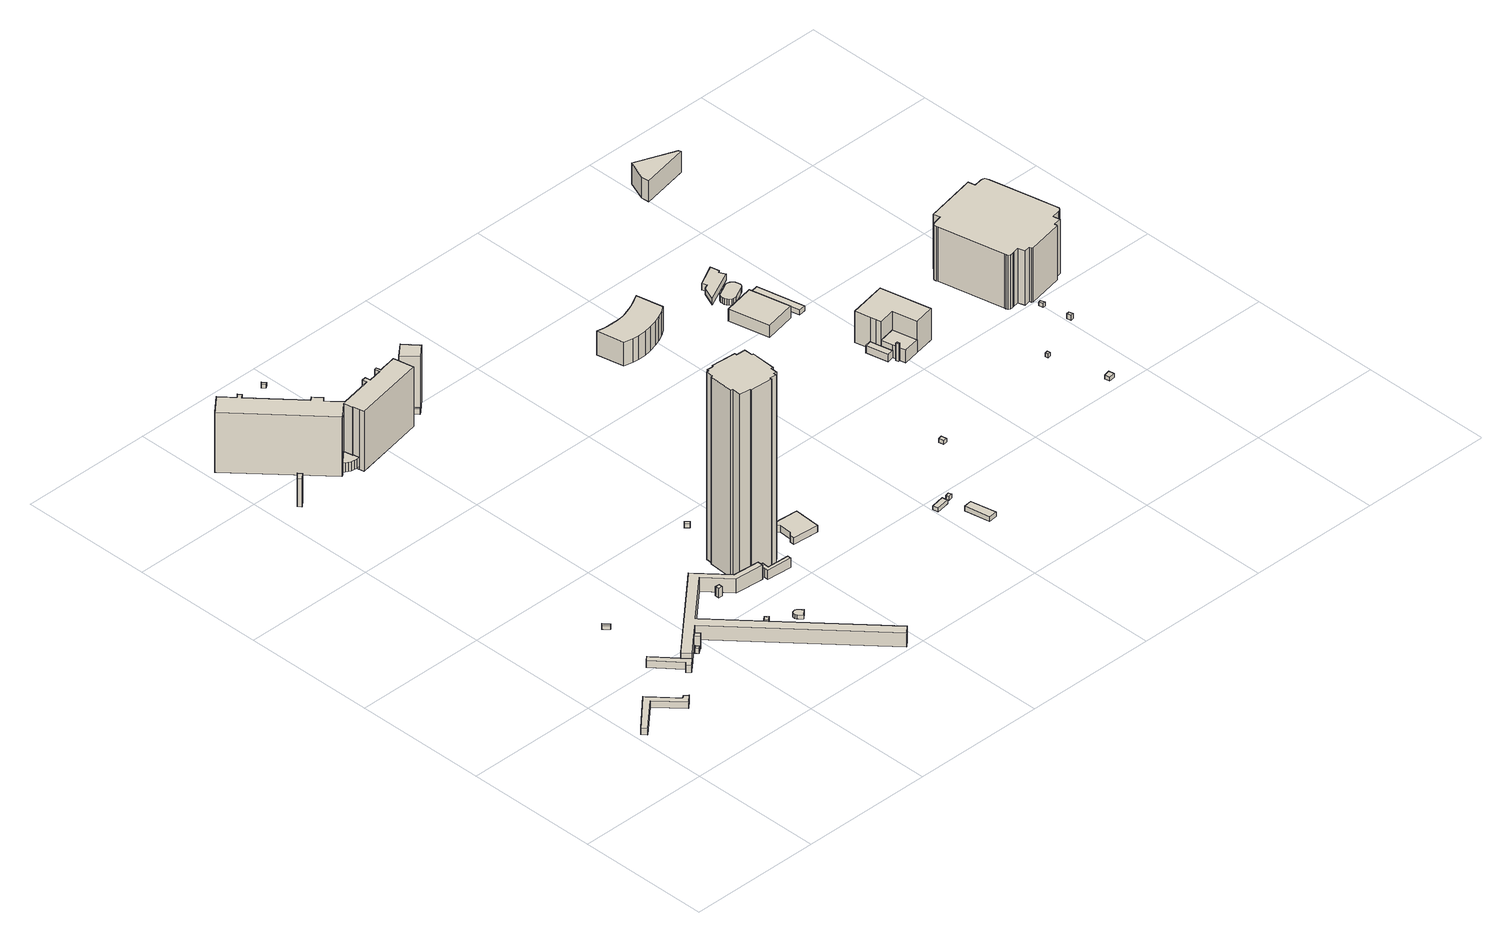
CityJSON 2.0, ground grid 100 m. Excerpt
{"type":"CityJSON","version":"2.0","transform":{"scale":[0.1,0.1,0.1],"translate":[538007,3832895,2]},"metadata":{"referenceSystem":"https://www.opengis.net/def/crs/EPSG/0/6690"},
"CityObjects":{
"building1":{"type":"Building","attributes":{"class":"3003","measuredHeight":5.1,"BuildingDetailAttribute.specifiedBuildingCoverageRate":0.6,"BuildingDetailAttribute.surveyYear":2017,"BuildingHighTideRiskAttribute.description":"1","BuildingHighTideRiskAttribute.rank":"1","BuildingHighTideRiskAttribute.depth":0.05,"BuildingIDAttribute.prefecture":"27","BuildingIDAttribute.city":"27125"},"geometry":[{"type":"Solid","lod":"1","boundaries":[[[[0,1,2,3,4,5,6,7]],[[6,8,9,7]],[[5,10,8,6]],[[4,11,10,5]],[[3,12,11,4]],[[2,13,12,3]],[[1,14,13,2]],[[0,15,14,1]],[[7,9,15,0]],[[8,10,11,12,13,14,15,9]]]]}]},
"building2":{"type":"Building","attributes":{"class":"3003","measuredHeight":5.6,"BuildingDetailAttribute.specifiedBuildingCoverageRate":0.6,"BuildingDetailAttribute.surveyYear":2017,"BuildingHighTideRiskAttribute.description":"1","BuildingHighTideRiskAttribute.rank":"1","BuildingHighTideRiskAttribute.depth":0.363,"BuildingIDAttribute.prefecture":"27","BuildingIDAttribute.city":"27125"},"geometry":[{"type":"Solid","lod":"1","boundaries":[[[[16,17,18,19,20,21,22]],[[21,23,24,22]],[[20,25,23,21]],[[19,26,25,20]],[[18,27,26,19]],[[17,28,27,18]],[[16,29,28,17]],[[22,24,29,16]],[[23,25,26,27,28,29,24]]]]}]},
"building3":{"type":"Building","attributes":{"class":"3003","BuildingDetailAttribute.specifiedBuildingCoverageRate":0.6,"BuildingDetailAttribute.surveyYear":2017,"BuildingHighTideRiskAttribute.description":"1","BuildingHighTideRiskAttribute.rank":"2","BuildingHighTideRiskAttribute.depth":0.834,"BuildingIDAttribute.prefecture":"27","BuildingIDAttribute.city":"27125"},"geometry":[{"type":"Solid","lod":"1","boundaries":[[[[30,31,32,33]],[[32,34,35,33]],[[31,36,34,32]],[[30,37,36,31]],[[33,35,37,30]],[[34,36,37,35]]]]}]},
"building4":{"type":"Building","attributes":{"class":"3001","measuredHeight":3.8,"BuildingDetailAttribute.specifiedBuildingCoverageRate":0.6,"BuildingDetailAttribute.surveyYear":2017,"BuildingHighTideRiskAttribute.description":"1","BuildingHighTideRiskAttribute.rank":"1","BuildingHighTideRiskAttribute.depth":0.468,"BuildingIDAttribute.prefecture":"27","BuildingIDAttribute.city":"27125"},"geometry":[{"type":"Solid","lod":"1","boundaries":[[[[38,39,40,41]],[[40,42,43,41]],[[39,44,42,40]],[[38,45,44,39]],[[41,43,45,38]],[[42,44,45,43]]]]}]},
"building5":{"type":"Building","attributes":{"class":"3001","measuredHeight":10,"BuildingDetailAttribute.specifiedBuildingCoverageRate":0.6,"BuildingDetailAttribute.surveyYear":2017,"BuildingHighTideRiskAttribute.description":"1","BuildingHighTideRiskAttribute.rank":"2","BuildingHighTideRiskAttribute.depth":0.961,"BuildingIDAttribute.prefecture":"27","BuildingIDAttribute.city":"27125"},"geometry":[{"type":"Solid","lod":"1","boundaries":[[[[46,47,48,49]],[[48,50,51,49]],[[47,52,50,48]],[[46,53,52,47]],[[49,51,53,46]],[[50,52,53,51]]]]}]},
"building6":{"type":"Building","attributes":{"class":"3001","measuredHeight":22.1,"BuildingDetailAttribute.specifiedBuildingCoverageRate":0.6,"BuildingDetailAttribute.surveyYear":2017,"BuildingHighTideRiskAttribute.description":"1","BuildingHighTideRiskAttribute.rank":"2","BuildingHighTideRiskAttribute.depth":1.19,"BuildingIDAttribute.prefecture":"27","BuildingIDAttribute.city":"27125"},"geometry":[{"type":"Solid","lod":"1","boundaries":[[[[54,55,56,57]],[[56,58,59,57]],[[55,60,58,56]],[[54,61,60,55]],[[57,59,61,54]],[[58,60,61,59]]]]}]},
"building7":{"type":"Building","attributes":{"class":"3003","measuredHeight":11.3,"BuildingDetailAttribute.specifiedBuildingCoverageRate":0.6,"BuildingDetailAttribute.surveyYear":2017,"BuildingHighTideRiskAttribute.description":"1","BuildingHighTideRiskAttribute.rank":"2","BuildingHighTideRiskAttribute.depth":0.994,"BuildingIDAttribute.prefecture":"27","BuildingIDAttribute.city":"27125"},"geometry":[{"type":"Solid","lod":"1","boundaries":[[[[62,63,64,65,66,67,68,69,70,71,72,73,74,75,76,77]],[[76,78,79,77]],[[75,80,78,76]],[[74,81,80,75]],[[73,82,81,74]],[[72,83,82,73]],[[71,84,83,72]],[[70,85,84,71]],[[69,86,85,70]],[[68,87,86,69]],[[67,88,87,68]],[[66,89,88,67]],[[65,90,89,66]],[[64,91,90,65]],[[63,92,91,64]],[[62,93,92,63]],[[77,79,93,62]],[[78,80,81,82,83,84,85,86,87,88,89,90,91,92,93,79]]]]}]},
"building8":{"type":"Building","attributes":{"class":"3001","measuredHeight":11.6,"BuildingDetailAttribute.specifiedBuildingCoverageRate":0.6,"BuildingDetailAttribute.surveyYear":2017,"BuildingHighTideRiskAttribute.description":"1","BuildingHighTideRiskAttribute.rank":"2","BuildingHighTideRiskAttribute.depth":1.23,"BuildingIDAttribute.prefecture":"27","BuildingIDAttribute.city":"27125"},"geometry":[{"type":"Solid","lod":"1","boundaries":[[[[94,95,96,97]],[[96,98,99,97]],[[95,100,98,96]],[[94,101,100,95]],[[97,99,101,94]],[[98,100,101,99]]]]}]},
"building9":{"type":"Building","attributes":{"class":"3003","measuredHeight":7.3,"BuildingDetailAttribute.specifiedBuildingCoverageRate":0.6,"BuildingDetailAttribute.surveyYear":2017,"BuildingHighTideRiskAttribute.description":"1","BuildingHighTideRiskAttribute.rank":"2","BuildingHighTideRiskAttribute.depth":0.686,"BuildingIDAttribute.prefecture":"27","BuildingIDAttribute.city":"27125"},"geometry":[{"type":"Solid","lod":"1","boundaries":[[[[102,103,104,105]],[[104,106,107,105]],[[103,108,106,104]],[[102,109,108,103]],[[105,107,109,102]],[[106,108,109,107]]]]}]},
"building10":{"type":"Building","attributes":{"class":"3001","measuredHeight":3.9,"BuildingDetailAttribute.specifiedBuildingCoverageRate":0.6,"BuildingDetailAttribute.surveyYear":2017,"BuildingHighTideRiskAttribute.description":"1","BuildingHighTideRiskAttribute.rank":"2","BuildingHighTideRiskAttribute.depth":1.57,"BuildingIDAttribute.prefecture":"27","BuildingIDAttribute.city":"27125"},"geometry":[{"type":"Solid","lod":"1","boundaries":[[[[110,111,112,113]],[[112,114,115,113]],[[111,116,114,112]],[[110,117,116,111]],[[113,115,117,110]],[[114,116,117,115]]]]}]},
"building11":{"type":"Building","attributes":{"計測周辺長":23.54,"1/2500図郭":74,"区名":"住之江区","町丁目名称":"南港北１丁目","街区番号":13,"class":"3003","usage":"401","storeysAboveGround":1,"BuildingDetailAttribute.buildingRoofEdgeArea":38.16,"BuildingDetailAttribute.buildingStructureType":"610","BuildingDetailAttribute.buildingStructureOrgType":"2","BuildingDetailAttribute.detailedUsage":"1310","BuildingDetailAttribute.specifiedBuildingCoverageRate":0.6,"BuildingDetailAttribute.surveyYear":2017,"BuildingHighTideRiskAttribute.description":"1","BuildingHighTideRiskAttribute.rank":"2","BuildingHighTideRiskAttribute.depth":0.544,"BuildingIDAttribute.prefecture":"27","BuildingIDAttribute.city":"27125"},"geometry":[{"type":"Solid","lod":"1","boundaries":[[[[118,119,120,121,122,123,124,125,126]],[[125,127,128,126]],[[124,129,127,125]],[[123,130,129,124]],[[122,131,130,123]],[[121,132,131,122]],[[120,133,132,121]],[[119,134,133,120]],[[118,135,134,119]],[[126,128,135,118]],[[127,129,130,131,132,133,134,135,128]]]]}]},
"building12":{"type":"Building","attributes":{"class":"3001","measuredHeight":7.2,"BuildingDetailAttribute.specifiedBuildingCoverageRate":0.6,"BuildingDetailAttribute.surveyYear":2017,"BuildingHighTideRiskAttribute.description":"1","BuildingHighTideRiskAttribute.rank":"2","BuildingHighTideRiskAttribute.depth":1.25,"BuildingIDAttribute.prefecture":"27","BuildingIDAttribute.city":"27125"},"geometry":[{"type":"Solid","lod":"1","boundaries":[[[[136,137,138,139,140,141,142,143,144,145]],[[144,146,147,145]],[[143,148,146,144]],[[142,149,148,143]],[[141,150,149,142]],[[140,151,150,141]],[[139,152,151,140]],[[138,153,152,139]],[[137,154,153,138]],[[136,155,154,137]],[[145,147,155,136]],[[146,148,149,150,151,152,153,154,155,147]]]]}]},
"building13":{"type":"Building","attributes":{"計測周辺長":379.33,"1/2500図郭":74,"区名":"住之江区","町丁目名称":"南港北１丁目","街区番号":26,"class":"3002","usage":"412","measuredHeight":47.7,"storeysAboveGround":15,"BuildingDetailAttribute.buildingRoofEdgeArea":2322.63,"BuildingDetailAttribute.buildingStructureType":"603","BuildingDetailAttribute.buildingStructureOrgType":"3","BuildingDetailAttribute.detailedUsage":"1130","BuildingDetailAttribute.specifiedBuildingCoverageRate":0.6,"BuildingDetailAttribute.surveyYear":2017,"BuildingHighTideRiskAttribute.description":"1","BuildingHighTideRiskAttribute.rank":"2","BuildingHighTideRiskAttribute.depth":1.51,"BuildingIDAttribute.prefecture":"27","BuildingIDAttribute.city":"27125"},"geometry":[{"type":"Solid","lod":"1","boundaries":[[[[156,157,158,159,160,161,162,163,164,165,166,167,168,169,170,171,172,173,174,175,176,177,178,179,180,181,182,183,184,185,186,187,188]],[[187,189,190,188]],[[186,191,189,187]],[[185,192,191,186]],[[184,193,192,185]],[[183,194,193,184]],[[182,195,194,183]],[[181,196,195,182]],[[180,197,196,181]],[[179,198,197,180]],[[178,199,198,179]],[[177,200,199,178]],[[176,201,200,177]],[[175,202,201,176]],[[174,203,202,175]],[[173,204,203,174]],[[172,205,204,173]],[[171,206,205,172]],[[170,207,206,171]],[[169,208,207,170]],[[168,209,208,169]],[[167,210,209,168]],[[166,211,210,167]],[[165,212,211,166]],[[164,213,212,165]],[[163,214,213,164]],[[162,215,214,163]],[[161,216,215,162]],[[160,217,216,161]],[[159,218,217,160]],[[158,219,218,159]],[[157,220,219,158]],[[156,221,220,157]],[[188,190,221,156]],[[189,191,192,193,194,195,196,197,198,199,200,201,202,203,204,205,206,207,208,209,210,211,212,213,214,215,216,217,218,219,220,221,190]]]]}]},
"building14":{"type":"Building","attributes":{"class":"3003","measuredHeight":5.9,"BuildingDetailAttribute.specifiedBuildingCoverageRate":0.6,"BuildingDetailAttribute.surveyYear":2017,"BuildingHighTideRiskAttribute.description":"1","BuildingHighTideRiskAttribute.rank":"2","BuildingHighTideRiskAttribute.depth":2,"BuildingIDAttribute.prefecture":"27","BuildingIDAttribute.city":"27125"},"geometry":[{"type":"Solid","lod":"1","boundaries":[[[[222,223,224,225,226,227]],[[226,228,229,227]],[[225,230,228,226]],[[224,231,230,225]],[[223,232,231,224]],[[222,233,232,223]],[[227,229,233,222]],[[228,230,231,232,233,229]]]]}]},
"building15":{"type":"Building","attributes":{"class":"3003","measuredHeight":7.4,"BuildingDetailAttribute.specifiedBuildingCoverageRate":0.6,"BuildingDetailAttribute.surveyYear":2017,"BuildingHighTideRiskAttribute.description":"1","BuildingHighTideRiskAttribute.rank":"1","BuildingHighTideRiskAttribute.depth":0.369,"BuildingIDAttribute.prefecture":"27","BuildingIDAttribute.city":"27125"},"geometry":[{"type":"Solid","lod":"1","boundaries":[[[[234,235,236,237,238,239,240,241]],[[240,242,243,241]],[[239,244,242,240]],[[238,245,244,239]],[[237,246,245,238]],[[236,247,246,237]],[[235,248,247,236]],[[234,249,248,235]],[[241,243,249,234]],[[242,244,245,246,247,248,249,243]]]]}]},
"building16":{"type":"Building","attributes":{"計測周辺長":141.86,"1/2500図郭":74,"区名":"住之江区","町丁目名称":"南港北１丁目","街区番号":12,"class":"3002","usage":"401","measuredHeight":149.4,"storeysAboveGround":31,"BuildingDetailAttribute.buildingRoofEdgeArea":1177.41,"BuildingDetailAttribute.buildingStructureType":"603","BuildingDetailAttribute.buildingStructureOrgType":"3","BuildingDetailAttribute.detailedUsage":"1310","BuildingDetailAttribute.specifiedBuildingCoverageRate":0.6,"BuildingDetailAttribute.surveyYear":2017,"BuildingHighTideRiskAttribute.description":"1","BuildingHighTideRiskAttribute.rank":"1","BuildingHighTideRiskAttribute.depth":0.293,"BuildingIDAttribute.prefecture":"27","BuildingIDAttribute.city":"27125"},"geometry":[{"type":"Solid","lod":"1","boundaries":[[[[250,251,252,253,254,255,256,257,258,259,260,261,262,263,264,265,266,267,268,269,270,271,272,273]],[[272,274,275,273]],[[271,276,274,272]],[[270,277,276,271]],[[269,278,277,270]],[[268,279,278,269]],[[267,280,279,268]],[[266,281,280,267]],[[265,282,281,266]],[[264,283,282,265]],[[263,284,283,264]],[[262,285,284,263]],[[261,286,285,262]],[[260,287,286,261]],[[259,288,287,260]],[[258,289,288,259]],[[257,290,289,258]],[[256,291,290,257]],[[255,292,291,256]],[[254,293,292,255]],[[253,294,293,254]],[[252,295,294,253]],[[251,296,295,252]],[[250,297,296,251]],[[273,275,297,250]],[[274,276,277,278,279,280,281,282,283,284,285,286,287,288,289,290,291,292,293,294,295,296,297,275]]]]}]},
"building17":{"type":"Building","attributes":{"class":"3001","BuildingDetailAttribute.specifiedBuildingCoverageRate":0.6,"BuildingDetailAttribute.surveyYear":2017,"BuildingIDAttribute.prefecture":"27","BuildingIDAttribute.city":"27125"},"geometry":[{"type":"Solid","lod":"1","boundaries":[[[[298,299,300,301]],[[300,302,303,301]],[[299,304,302,300]],[[298,305,304,299]],[[301,303,305,298]],[[302,304,305,303]]]]}]},
"building18":{"type":"Building","attributes":{"計測周辺長":12.56,"1/2500図郭":74,"区名":"住之江区","町丁目名称":"南港北１丁目","街区番号":12,"class":"3001","usage":"452","storeysAboveGround":1,"BuildingDetailAttribute.buildingRoofEdgeArea":9.61,"BuildingDetailAttribute.buildingStructureType":"610","BuildingDetailAttribute.buildingStructureOrgType":"2","BuildingDetailAttribute.detailedUsage":"1610","BuildingDetailAttribute.specifiedBuildingCoverageRate":0.6,"BuildingDetailAttribute.surveyYear":2017,"BuildingHighTideRiskAttribute.description":"1","BuildingHighTideRiskAttribute.rank":"1","BuildingHighTideRiskAttribute.depth":0.187,"BuildingIDAttribute.prefecture":"27","BuildingIDAttribute.city":"27125"},"geometry":[{"type":"Solid","lod":"1","boundaries":[[[[306,307,308,309]],[[308,310,311,309]],[[307,312,310,308]],[[306,313,312,307]],[[309,311,313,306]],[[310,312,313,311]]]]}]},
"building19":{"type":"Building","attributes":{"class":"3001","measuredHeight":4,"BuildingDetailAttribute.specifiedBuildingCoverageRate":0.6,"BuildingDetailAttribute.surveyYear":2017,"BuildingHighTideRiskAttribute.description":"1","BuildingHighTideRiskAttribute.rank":"2","BuildingHighTideRiskAttribute.depth":1.76,"BuildingIDAttribute.prefecture":"27","BuildingIDAttribute.city":"27125"},"geometry":[{"type":"Solid","lod":"1","boundaries":[[[[314,315,316,317,318,319]],[[318,320,321,319]],[[317,322,320,318]],[[316,323,322,317]],[[315,324,323,316]],[[314,325,324,315]],[[319,321,325,314]],[[320,322,323,324,325,321]]]]}]},
"building20":{"type":"Building","attributes":{"class":"3003","measuredHeight":4.3,"BuildingDetailAttribute.specifiedBuildingCoverageRate":0.6,"BuildingDetailAttribute.surveyYear":2017,"BuildingIDAttribute.prefecture":"27","BuildingIDAttribute.city":"27125"},"geometry":[{"type":"Solid","lod":"1","boundaries":[[[[326,327,328,329,330,331,332,333,334,335]],[[334,336,337,335]],[[333,338,336,334]],[[332,339,338,333]],[[331,340,339,332]],[[330,341,340,331]],[[329,342,341,330]],[[328,343,342,329]],[[327,344,343,328]],[[326,345,344,327]],[[335,337,345,326]],[[336,338,339,340,341,342,343,344,345,337]]]]}]},
"building21":{"type":"Building","attributes":{"class":"3002","measuredHeight":43.6,"BuildingDetailAttribute.specifiedBuildingCoverageRate":0.6,"BuildingDetailAttribute.surveyYear":2017,"BuildingIDAttribute.prefecture":"27","BuildingIDAttribute.city":"27125"},"geometry":[{"type":"Solid","lod":"1","boundaries":[[[[346,347,348,349]],[[348,350,351,349]],[[347,352,350,348]],[[346,353,352,347]],[[349,351,353,346]],[[350,352,353,351]]]]}]},
"building22":{"type":"Building","attributes":{"計測周辺長":91.74,"1/2500図郭":74,"区名":"住之江区","町丁目名称":"南港北１丁目","街区番号":12,"class":"3001","usage":"401","measuredHeight":5.2,"storeysAboveGround":1,"BuildingDetailAttribute.buildingRoofEdgeArea":525.91,"BuildingDetailAttribute.buildingStructureType":"603","BuildingDetailAttribute.buildingStructureOrgType":"3","BuildingDetailAttribute.detailedUsage":"1310","BuildingDetailAttribute.specifiedBuildingCoverageRate":0.6,"BuildingDetailAttribute.surveyYear":2017,"BuildingIDAttribute.prefecture":"27","BuildingIDAttribute.city":"27125"},"geometry":[{"type":"Solid","lod":"1","boundaries":[[[[354,355,356,357,358,359,360,361]],[[360,362,363,361]],[[359,364,362,360]],[[358,365,364,359]],[[357,366,365,358]],[[356,367,366,357]],[[355,368,367,356]],[[354,369,368,355]],[[361,363,369,354]],[[362,364,365,366,367,368,369,363]]]]}]},
"building23":{"type":"Building","attributes":{"class":"3001","BuildingDetailAttribute.specifiedBuildingCoverageRate":0.6,"BuildingDetailAttribute.surveyYear":2017,"BuildingHighTideRiskAttribute.description":"1","BuildingHighTideRiskAttribute.rank":"1","BuildingHighTideRiskAttribute.depth":0.13,"BuildingIDAttribute.prefecture":"27","BuildingIDAttribute.city":"27125"},"geometry":[{"type":"Solid","lod":"1","boundaries":[[[[370,371,372,373]],[[372,374,375,373]],[[371,376,374,372]],[[370,377,376,371]],[[373,375,377,370]],[[374,376,377,375]]]]}]},
"building24":{"type":"Building","attributes":{"class":"3001","BuildingDetailAttribute.specifiedBuildingCoverageRate":0.6,"BuildingDetailAttribute.surveyYear":2017,"BuildingHighTideRiskAttribute.description":"1","BuildingHighTideRiskAttribute.rank":"1","BuildingHighTideRiskAttribute.depth":0.397,"BuildingIDAttribute.prefecture":"27","BuildingIDAttribute.city":"27125"},"geometry":[{"type":"Solid","lod":"1","boundaries":[[[[378,379,380,381]],[[380,382,383,381]],[[379,384,382,380]],[[378,385,384,379]],[[381,383,385,378]],[[382,384,385,383]]]]}]},
"building25":{"type":"Building","attributes":{"計測周辺長":51.99,"1/2500図郭":74,"区名":"住之江区","町丁目名称":"南港北１丁目","街区番号":5,"class":"3001","usage":"422","measuredHeight":3.8,"storeysAboveGround":1,"BuildingDetailAttribute.buildingRoofEdgeArea":126.09,"BuildingDetailAttribute.buildingStructureType":"610","BuildingDetailAttribute.buildingStructureOrgType":"2","BuildingDetailAttribute.detailedUsage":"1406","BuildingDetailAttribute.specifiedBuildingCoverageRate":0.6,"BuildingDetailAttribute.surveyYear":2017,"BuildingHighTideRiskAttribute.description":"1","BuildingHighTideRiskAttribute.rank":"1","BuildingHighTideRiskAttribute.depth":0.038,"BuildingIDAttribute.prefecture":"27","BuildingIDAttribute.city":"27125"},"geometry":[{"type":"Solid","lod":"1","boundaries":[[[[386,387,388,389]],[[388,390,391,389]],[[387,392,390,388]],[[386,393,392,387]],[[389,391,393,386]],[[390,392,393,391]]]]}]},
"building26":{"type":"Building","attributes":{"class":"3001","BuildingDetailAttribute.specifiedBuildingCoverageRate":0.6,"BuildingDetailAttribute.surveyYear":2017,"BuildingHighTideRiskAttribute.description":"1","BuildingHighTideRiskAttribute.rank":"1","BuildingHighTideRiskAttribute.depth":0.34,"BuildingIDAttribute.prefecture":"27","BuildingIDAttribute.city":"27125"},"geometry":[{"type":"Solid","lod":"1","boundaries":[[[[394,395,396,397]],[[396,398,399,397]],[[395,400,398,396]],[[394,401,400,395]],[[397,399,401,394]],[[398,400,401,399]]]]}]},
"building27":{"type":"Building","attributes":{"class":"3003","measuredHeight":18.9,"BuildingDetailAttribute.specifiedBuildingCoverageRate":0.6,"BuildingDetailAttribute.surveyYear":2017,"BuildingHighTideRiskAttribute.description":"1","BuildingHighTideRiskAttribute.rank":"1","BuildingHighTideRiskAttribute.depth":0.09,"BuildingIDAttribute.prefecture":"27","BuildingIDAttribute.city":"27125"},"geometry":[{"type":"Solid","lod":"1","boundaries":[[[[402,403,404,405,406,407,408,409,410,411,412,413,414,415,416,417,418,419]],[[418,420,421,419]],[[417,422,420,418]],[[416,423,422,417]],[[415,424,423,416]],[[414,425,424,415]],[[413,426,425,414]],[[412,427,426,413]],[[411,428,427,412]],[[410,429,428,411]],[[409,430,429,410]],[[408,431,430,409]],[[407,432,431,408]],[[406,433,432,407]],[[405,434,433,406]],[[404,435,434,405]],[[403,436,435,404]],[[402,437,436,403]],[[419,421,437,402]],[[420,422,423,424,425,426,427,428,429,430,431,432,433,434,435,436,437,421]]]]}]},
"building28":{"type":"Building","attributes":{"class":"3003","measuredHeight":3.1,"BuildingDetailAttribute.specifiedBuildingCoverageRate":0.6,"BuildingDetailAttribute.surveyYear":2017,"BuildingHighTideRiskAttribute.description":"1","BuildingHighTideRiskAttribute.rank":"1","BuildingHighTideRiskAttribute.depth":0.22,"BuildingIDAttribute.prefecture":"27","BuildingIDAttribute.city":"27125"},"geometry":[{"type":"Solid","lod":"1","boundaries":[[[[438,439,440,441]],[[440,442,443,441]],[[439,444,442,440]],[[438,445,444,439]],[[441,443,445,438]],[[442,444,445,443]]]]}]},
"building29":{"type":"Building","attributes":{"class":"3002","measuredHeight":9.7,"BuildingDetailAttribute.specifiedBuildingCoverageRate":0.6,"BuildingDetailAttribute.surveyYear":2017,"BuildingIDAttribute.prefecture":"27","BuildingIDAttribute.city":"27125"},"geometry":[{"type":"Solid","lod":"1","boundaries":[[[[446,447,448,449]],[[448,450,451,449]],[[447,452,450,448]],[[446,453,452,447]],[[449,451,453,446]],[[450,452,453,451]]]]}]},
"building30":{"type":"Building","attributes":{"class":"3003","measuredHeight":5.7,"BuildingDetailAttribute.specifiedBuildingCoverageRate":0.6,"BuildingDetailAttribute.surveyYear":2017,"BuildingHighTideRiskAttribute.description":"1","BuildingHighTideRiskAttribute.rank":"1","BuildingHighTideRiskAttribute.depth":0.039,"BuildingIDAttribute.prefecture":"27","BuildingIDAttribute.city":"27125"},"geometry":[{"type":"Solid","lod":"1","boundaries":[[[[454,455,456,457,458,459]],[[458,460,461,459]],[[457,462,460,458]],[[456,463,462,457]],[[455,464,463,456]],[[454,465,464,455]],[[459,461,465,454]],[[460,462,463,464,465,461]]]]}]},
"building31":{"type":"Building","attributes":{"class":"3003","measuredHeight":14.1,"BuildingDetailAttribute.specifiedBuildingCoverageRate":0.6,"BuildingDetailAttribute.surveyYear":2017,"BuildingHighTideRiskAttribute.description":"1","BuildingHighTideRiskAttribute.rank":"1","BuildingHighTideRiskAttribute.depth":0.003,"BuildingIDAttribute.prefecture":"27","BuildingIDAttribute.city":"27125"},"geometry":[{"type":"Solid","lod":"1","boundaries":[[[[466,467,468,469]],[[468,470,471,469]],[[467,472,470,468]],[[466,473,472,467]],[[469,471,473,466]],[[470,472,473,471]]]]}]},
"building32":{"type":"Building","attributes":{"class":"3001","measuredHeight":10.2,"BuildingDetailAttribute.specifiedBuildingCoverageRate":0.6,"BuildingDetailAttribute.surveyYear":2017,"BuildingHighTideRiskAttribute.description":"1","BuildingHighTideRiskAttribute.rank":"1","BuildingHighTideRiskAttribute.depth":0.003,"BuildingIDAttribute.prefecture":"27","BuildingIDAttribute.city":"27125"},"geometry":[{"type":"Solid","lod":"1","boundaries":[[[[459,474,475,476,477,478,454]],[[478,479,480,454]],[[477,481,479,478]],[[476,482,481,477]],[[475,483,482,476]],[[474,484,483,475]],[[459,485,484,474]],[[454,480,485,459]],[[479,481,482,483,484,485,480]]]]}]},
"building33":{"type":"Building","attributes":{"計測周辺長":49.78,"1/2500図郭":74,"区名":"住之江区","町丁目名称":"南港北１丁目","街区番号":9,"class":"3001","usage":"454","measuredHeight":4.6,"storeysAboveGround":1,"BuildingDetailAttribute.buildingRoofEdgeArea":172.97,"BuildingDetailAttribute.buildingStructureType":"603","BuildingDetailAttribute.buildingStructureOrgType":"3","BuildingDetailAttribute.detailedUsage":"1930","BuildingDetailAttribute.specifiedBuildingCoverageRate":0.6,"BuildingDetailAttribute.surveyYear":2017,"BuildingIDAttribute.prefecture":"27","BuildingIDAttribute.city":"27125"},"geometry":[{"type":"Solid","lod":"1","boundaries":[[[[486,487,488,489,490,491,492,493,494,495,496,497,498,499,500,501,502,503,504,505,506]],[[505,507,508,506]],[[504,509,507,505]],[[503,510,509,504]],[[502,511,510,503]],[[501,512,511,502]],[[500,513,512,501]],[[499,514,513,500]],[[498,515,514,499]],[[497,516,515,498]],[[496,517,516,497]],[[495,518,517,496]],[[494,519,518,495]],[[493,520,519,494]],[[492,521,520,493]],[[491,522,521,492]],[[490,523,522,491]],[[489,524,523,490]],[[488,525,524,489]],[[487,526,525,488]],[[486,527,526,487]],[[506,508,527,486]],[[507,509,510,511,512,513,514,515,516,517,518,519,520,521,522,523,524,525,526,527,508]]]]}]},
"building34":{"type":"Building","attributes":{"class":"3001","measuredHeight":5.1,"BuildingDetailAttribute.specifiedBuildingCoverageRate":0.6,"BuildingDetailAttribute.surveyYear":2017,"BuildingIDAttribute.prefecture":"27","BuildingIDAttribute.city":"27125"},"geometry":[{"type":"Solid","lod":"1","boundaries":[[[[528,529,530,531,532,533,534,535]],[[534,536,537,535]],[[533,538,536,534]],[[532,539,538,533]],[[531,540,539,532]],[[530,541,540,531]],[[529,542,541,530]],[[528,543,542,529]],[[535,537,543,528]],[[536,538,539,540,541,542,543,537]]]]}]},
"building35":{"type":"Building","attributes":{"計測周辺長":83.61,"1/2500図郭":74,"区名":"住之江区","町丁目名称":"南港北１丁目","街区番号":9,"class":"3001","usage":"454","measuredHeight":4,"storeysAboveGround":1,"BuildingDetailAttribute.buildingRoofEdgeArea":197.64,"BuildingDetailAttribute.buildingStructureType":"603","BuildingDetailAttribute.buildingStructureOrgType":"3","BuildingDetailAttribute.detailedUsage":"1930","BuildingDetailAttribute.specifiedBuildingCoverageRate":0.6,"BuildingDetailAttribute.surveyYear":2017,"BuildingIDAttribute.prefecture":"27","BuildingIDAttribute.city":"27125"},"geometry":[{"type":"Solid","lod":"1","boundaries":[[[[544,545,546,547]],[[546,548,549,547]],[[545,550,548,546]],[[544,551,550,545]],[[547,549,551,544]],[[548,550,551,549]]]]}]},
"building36":{"type":"Building","attributes":{"class":"3002","measuredHeight":25.1,"BuildingDetailAttribute.specifiedBuildingCoverageRate":0.6,"BuildingDetailAttribute.surveyYear":2017,"BuildingHighTideRiskAttribute.description":"1","BuildingHighTideRiskAttribute.rank":"1","BuildingHighTideRiskAttribute.depth":0.108,"BuildingIDAttribute.prefecture":"27","BuildingIDAttribute.city":"27125"},"geometry":[{"type":"Solid","lod":"1","boundaries":[[[[458,457,552,553,554,475,474,459]],[[474,555,556,459]],[[475,557,555,474]],[[554,558,557,475]],[[553,559,558,554]],[[552,560,559,553]],[[457,561,560,552]],[[458,562,561,457]],[[459,556,562,458]],[[555,557,558,559,560,561,562,556]]]]}]},
"building37":{"type":"Building","attributes":{"class":"3003","BuildingDetailAttribute.specifiedBuildingCoverageRate":0.6,"BuildingDetailAttribute.surveyYear":2017,"BuildingHighTideRiskAttribute.description":"1","BuildingHighTideRiskAttribute.rank":"1","BuildingHighTideRiskAttribute.depth":0.005,"BuildingIDAttribute.prefecture":"27","BuildingIDAttribute.city":"27125"},"geometry":[{"type":"Solid","lod":"1","boundaries":[[[[563,564,565,566]],[[565,567,568,566]],[[564,569,567,565]],[[563,570,569,564]],[[566,568,570,563]],[[567,569,570,568]]]]}]},
"building38":{"type":"Building","attributes":{"計測周辺長":18.14,"1/2500図郭":74,"区名":"住之江区","町丁目名称":"南港北１丁目","街区番号":5,"class":"3003","usage":"422","storeysAboveGround":1,"BuildingDetailAttribute.buildingRoofEdgeArea":20.45,"BuildingDetailAttribute.buildingStructureType":"610","BuildingDetailAttribute.buildingStructureOrgType":"2","BuildingDetailAttribute.detailedUsage":"1406","BuildingDetailAttribute.specifiedBuildingCoverageRate":0.6,"BuildingDetailAttribute.surveyYear":2017,"BuildingHighTideRiskAttribute.description":"1","BuildingHighTideRiskAttribute.rank":"1","BuildingHighTideRiskAttribute.depth":0.16,"BuildingIDAttribute.prefecture":"27","BuildingIDAttribute.city":"27125"},"geometry":[{"type":"Solid","lod":"1","boundaries":[[[[571,572,573,574]],[[573,575,576,574]],[[572,577,575,573]],[[571,578,577,572]],[[574,576,578,571]],[[575,577,578,576]]]]}]},
"building39":{"type":"Building","attributes":{"class":"3001","BuildingDetailAttribute.specifiedBuildingCoverageRate":0.6,"BuildingDetailAttribute.surveyYear":2017,"BuildingHighTideRiskAttribute.description":"1","BuildingHighTideRiskAttribute.rank":"1","BuildingHighTideRiskAttribute.depth":0.39,"BuildingIDAttribute.prefecture":"27","BuildingIDAttribute.city":"27125"},"geometry":[{"type":"Solid","lod":"1","boundaries":[[[[579,580,581,582]],[[581,583,584,582]],[[580,585,583,581]],[[579,586,585,580]],[[582,584,586,579]],[[583,585,586,584]]]]}]},
"building40":{"type":"Building","attributes":{"class":"3002","measuredHeight":16.7,"BuildingDetailAttribute.specifiedBuildingCoverageRate":0.6,"BuildingDetailAttribute.surveyYear":2017,"BuildingIDAttribute.prefecture":"27","BuildingIDAttribute.city":"27125"},"geometry":[{"type":"Solid","lod":"1","boundaries":[[[[587,588,589,590,591]],[[590,592,593,591]],[[589,594,592,590]],[[588,595,594,589]],[[587,596,595,588]],[[591,593,596,587]],[[592,594,595,596,593]]]]}]},
"building41":{"type":"Building","attributes":{"class":"3001","measuredHeight":3.9,"BuildingDetailAttribute.specifiedBuildingCoverageRate":0.6,"BuildingDetailAttribute.surveyYear":2017,"BuildingHighTideRiskAttribute.description":"1","BuildingHighTideRiskAttribute.rank":"1","BuildingHighTideRiskAttribute.depth":0.168,"BuildingIDAttribute.prefecture":"27","BuildingIDAttribute.city":"27125"},"geometry":[{"type":"Solid","lod":"1","boundaries":[[[[597,598,599,600]],[[599,601,602,600]],[[598,603,601,599]],[[597,604,603,598]],[[600,602,604,597]],[[601,603,604,602]]]]}]},
"building42":{"type":"Building","attributes":{"class":"3001","BuildingDetailAttribute.specifiedBuildingCoverageRate":0.6,"BuildingDetailAttribute.surveyYear":2017,"BuildingHighTideRiskAttribute.description":"1","BuildingHighTideRiskAttribute.rank":"1","BuildingHighTideRiskAttribute.depth":0.007,"BuildingIDAttribute.prefecture":"27","BuildingIDAttribute.city":"27125"},"geometry":[{"type":"Solid","lod":"1","boundaries":[[[[605,606,607,608]],[[607,609,610,608]],[[606,611,609,607]],[[605,612,611,606]],[[608,610,612,605]],[[609,611,612,610]]]]}]},
"building43":{"type":"Building","attributes":{"計測周辺長":253.51,"1/2500図郭":74,"区名":"住之江区","町丁目名称":"南港北１丁目","街区番号":6,"class":"3002","usage":"401","measuredHeight":43.3,"storeysAboveGround":13,"BuildingDetailAttribute.buildingRoofEdgeArea":3928.63,"BuildingDetailAttribute.buildingStructureType":"603","BuildingDetailAttribute.buildingStructureOrgType":"3","BuildingDetailAttribute.detailedUsage":"1310","BuildingDetailAttribute.specifiedBuildingCoverageRate":0.6,"BuildingDetailAttribute.surveyYear":2017,"BuildingHighTideRiskAttribute.description":"1","BuildingHighTideRiskAttribute.rank":"1","BuildingHighTideRiskAttribute.depth":0.068,"BuildingIDAttribute.prefecture":"27","BuildingIDAttribute.city":"27125"},"geometry":[{"type":"Solid","lod":"1","boundaries":[[[[613,614,615,616,617,618,619,620,621,622,623,624,625,626,627,628,629,630,631,632,633,634,635,636,637,638,639,640,641,642,643,644,645,646,647,648,649,650]],[[649,651,652,650]],[[648,653,651,649]],[[647,654,653,648]],[[646,655,654,647]],[[645,656,655,646]],[[644,657,656,645]],[[643,658,657,644]],[[642,659,658,643]],[[641,660,659,642]],[[640,661,660,641]],[[639,662,661,640]],[[638,663,662,639]],[[637,664,663,638]],[[636,665,664,637]],[[635,666,665,636]],[[634,667,666,635]],[[633,668,667,634]],[[632,669,668,633]],[[631,670,669,632]],[[630,671,670,631]],[[629,672,671,630]],[[628,673,672,629]],[[627,674,673,628]],[[626,675,674,627]],[[625,676,675,626]],[[624,677,676,625]],[[623,678,677,624]],[[622,679,678,623]],[[621,680,679,622]],[[620,681,680,621]],[[619,682,681,620]],[[618,683,682,619]],[[617,684,683,618]],[[616,685,684,617]],[[615,686,685,616]],[[614,687,686,615]],[[613,688,687,614]],[[650,652,688,613]],[[651,653,654,655,656,657,658,659,660,661,662,663,664,665,666,667,668,669,670,671,672,673,674,675,676,677,678,679,680,681,682,683,684,685,686,687,688,652]]]]}]}
},
"vertices":[
[421,569,41],[442,586,41],[470,561,41],[415,512,41],[252,693,41],[38,499,41],[9,533,41],[251,758,41],[9,533,93],[251,758,93],[38,499,93],[252,693,93],[415,512,93],[470,561,93],[442,586,93],[421,569,93],
[560,1034,40],[700,870,40],[749,815,40],[695,764,40],[667,792,40],[689,814,40],[528,1006,40],[689,814,96],[528,1006,96],[667,792,96],[695,764,96],[749,815,96],[700,870,96],[560,1034,96],
[615,1492,34],[631,1506,34],[668,1464,34],[652,1450,34],[668,1464,64],[652,1450,64],[631,1506,64],[615,1492,64],
[856,898,35],[878,917,35],[897,896,35],[875,876,35],[897,896,73],[875,876,73],[878,917,73],[856,898,73],
[912,960,33],[941,929,33],[916,906,33],[887,938,33],[916,906,134],[887,938,134],[941,929,134],[912,960,134],
[152,3762,31],[196,3803,31],[220,3777,31],[175,3737,31],[220,3777,252],[175,3737,252],[196,3803,252],[152,3762,252],
[1495,1167,25],[1339,1342,25],[1019,1057,25],[1805,177,25],[1859,115,25],[1915,53,25],[1862,5,25],[967,1009,25],[912,960,25],[887,938,25],[749,815,25],[700,870,25],[1323,1425,25],[1516,1208,25],[1716,1194,25],[1713,1151,25],[1716,1194,138],[1713,1151,138],[1516,1208,138],[1323,1425,138],[700,870,138],[749,815,138],[887,938,138],[912,960,138],[967,1009,138],[1862,5,138],[1915,53,138],[1859,115,138],[1805,177,138],[1019,1057,138],[1339,1342,138],[1495,1167,138],
[1310,734,30],[1336,756,30],[1356,733,30],[1330,711,30],[1356,733,146],[1330,711,146],[1336,756,146],[1310,734,146],
[1369,1200,36],[1371,1231,36],[1403,1229,36],[1401,1198,36],[1403,1229,109],[1401,1198,109],[1371,1231,109],[1369,1200,109],
[498,4167,17],[539,4204,17],[568,4172,17],[526,4135,17],[568,4172,56],[526,4135,56],[539,4204,56],[498,4167,56],
[1595,665,34],[1568,697,34],[1561,711,34],[1562,723,34],[1571,736,34],[1585,744,34],[1597,745,34],[1610,739,34],[1641,703,34],[1610,739,64],[1641,703,64],[1597,745,64],[1585,744,64],[1571,736,64],[1562,723,64],[1561,711,64],[1568,697,64],[1595,665,64],
[703,3897,30],[716,3829,30],[720,3830,30],[729,3782,30],[704,3779,30],[682,3780,30],[660,3784,30],[640,3792,30],[624,3802,30],[612,3815,30],[624,3802,102],[612,3815,102],[640,3792,102],[660,3784,102],[682,3780,102],[704,3779,102],[729,3782,102],[720,3830,102],[716,3829,102],[703,3897,102],
[1223,4001,6],[1242,4004,6],[1258,4007,6],[1263,3979,6],[1287,3855,6],[736,3747,6],[729,3782,6],[720,3830,6],[716,3829,6],[703,3897,6],[612,3815,6],[599,3804,6],[59,4406,6],[183,4517,6],[270,4419,6],[295,4441,6],[315,4419,6],[289,4395,6],[582,4069,6],[606,4090,6],[659,4030,6],[633,4006,6],[724,3904,6],[965,3951,6],[958,3986,6],[990,3992,6],[998,3952,6],[1101,3972,6],[1093,4011,6],[1112,4015,6],[1119,3980,6],[1136,3983,6],[1139,3984,6],[1136,3983,483],[1139,3984,483],[1119,3980,483],[1112,4015,483],[1093,4011,483],[1101,3972,483],[998,3952,483],[990,3992,483],[958,3986,483],[965,3951,483],[724,3904,483],[633,4006,483],[659,4030,483],[606,4090,483],[582,4069,483],[289,4395,483],[315,4419,483],[295,4441,483],[270,4419,483],[183,4517,483],[59,4406,483],[599,3804,483],[612,3815,483],[703,3897,483],[716,3829,483],[720,3830,483],[729,3782,483],[736,3747,483],[1287,3855,483],[1263,3979,483],[1258,4007,483],[1242,4004,483],[1223,4001,483],
[599,4736,1],[667,4796,1],[680,4782,1],[629,4737,1],[942,4385,1],[925,4370,1],[942,4385,60],[925,4370,60],[629,4737,60],[680,4782,60],[667,4796,60],[599,4736,60],
[1716,1194,35],[1756,1191,35],[1752,1140,35],[1920,1132,35],[1918,1104,35],[1725,1115,35],[1727,1149,35],[1713,1151,35],[1727,1149,109],[1713,1151,109],[1725,1115,109],[1918,1104,109],[1920,1132,109],[1752,1140,109],[1756,1191,109],[1716,1194,109],
[1666,1207,37],[1666,1216,37],[1581,1223,37],[1587,1294,37],[1571,1295,37],[1584,1481,37],[1595,1482,37],[1599,1537,37],[1617,1536,37],[1618,1551,37],[1670,1549,37],[1671,1562,37],[1860,1548,37],[1860,1531,37],[1930,1527,37],[1930,1465,37],[1942,1463,37],[1930,1275,37],[1913,1275,37],[1912,1225,37],[1889,1227,37],[1888,1203,37],[1839,1207,37],[1838,1196,37],[1839,1207,1531],[1838,1196,1531],[1888,1203,1531],[1889,1227,1531],[1912,1225,1531],[1913,1275,1531],[1930,1275,1531],[1942,1463,1531],[1930,1465,1531],[1930,1527,1531],[1860,1531,1531],[1860,1548,1531],[1671,1562,1531],[1670,1549,1531],[1618,1551,1531],[1617,1536,1531],[1599,1537,1531],[1595,1482,1531],[1584,1481,1531],[1571,1295,1531],[1587,1294,1531],[1581,1223,1531],[1666,1216,1531],[1666,1207,1531],
[851,4786,44],[867,4801,44],[890,4776,44],[874,4761,44],[890,4776,74],[874,4761,74],[867,4801,74],[851,4786,74],
[1727,1867,40],[1746,1885,40],[1771,1859,40],[1752,1841,40],[1771,1859,70],[1752,1841,70],[1746,1885,70],[1727,1867,70],
[1136,3983,28],[1130,4017,28],[1236,4038,28],[1242,4004,28],[1223,4001,28],[1139,3984,28],[1223,4001,68],[1139,3984,68],[1242,4004,68],[1236,4038,68],[1130,4017,68],[1136,3983,68],
[1268,3994,48],[1262,3993,48],[1258,4013,48],[1287,4020,48],[1410,4125,48],[1421,4113,48],[1299,4008,48],[1282,4000,48],[1382,3888,48],[1368,3878,48],[1382,3888,91],[1368,3878,91],[1282,4000,91],[1299,4008,91],[1421,4113,91],[1410,4125,91],[1287,4020,91],[1258,4013,91],[1262,3993,91],[1268,3994,91],
[1295,3996,53],[1386,4076,53],[1477,3971,53],[1386,3892,53],[1477,3971,490],[1386,3892,490],[1386,4076,490],[1295,3996,490],
[2092,1251,43],[2094,1287,43],[2116,1308,43],[2123,1404,43],[2102,1424,43],[2103,1451,43],[2304,1439,43],[2292,1239,43],[2304,1439,95],[2292,1239,95],[2103,1451,95],[2102,1424,95],[2123,1404,95],[2116,1308,95],[2094,1287,95],[2092,1251,95],
[2099,1981,40],[2121,2000,40],[2147,1971,40],[2125,1952,40],[2147,1971,70],[2125,1952,70],[2121,2000,70],[2099,1981,70],
[2978,893,37],[3080,912,37],[3087,870,37],[2986,851,37],[3087,870,67],[2986,851,67],[3080,912,67],[2978,893,67],
[3110,739,39],[3172,749,39],[3209,557,39],[3144,547,39],[3209,557,77],[3144,547,77],[3172,749,77],[3110,739,77],
[3114,912,38],[3143,918,38],[3148,894,38],[3120,887,38],[3148,894,68],[3120,887,68],[3143,918,68],[3114,912,68],
[2710,3319,38],[2647,3333,38],[2607,3538,38],[2672,3526,38],[2730,3524,38],[2782,3525,38],[2839,3532,38],[2887,3547,38],[2941,3568,38],[2989,3591,38],[3045,3624,38],[3085,3420,38],[3039,3388,38],[2989,3362,38],[2937,3343,38],[2877,3326,38],[2821,3316,38],[2762,3314,38],[2821,3316,227],[2762,3314,227],[2877,3326,227],[2937,3343,227],[2989,3362,227],[3039,3388,227],[3085,3420,227],[3045,3624,227],[2989,3591,227],[2941,3568,227],[2887,3547,227],[2839,3532,227],[2782,3525,227],[2730,3524,227],[2672,3526,227],[2607,3538,227],[2647,3333,227],[2710,3319,227],
[3497,1360,40],[3526,1366,40],[3533,1327,40],[3504,1322,40],[3533,1327,71],[3504,1322,71],[3526,1366,71],[3497,1360,71],
[3441,3192,44],[3676,3241,44],[3741,2935,44],[3505,2886,44],[3741,2935,141],[3505,2886,141],[3676,3241,141],[3441,3192,141],
[3912,2191,40],[3862,2180,40],[3828,2346,40],[3878,2357,40],[3886,2315,40],[3894,2277,40],[3886,2315,97],[3894,2277,97],[3878,2357,97],[3828,2346,97],[3862,2180,97],[3912,2191,97],
[3909,2135,41],[3905,2155,41],[3919,2158,41],[3923,2138,41],[3919,2158,181],[3923,2138,181],[3905,2155,181],[3909,2135,181],
[4022,2303,40],[4060,2119,40],[3932,2093,40],[3923,2138,40],[3919,2158,40],[3919,2158,142],[3912,2191,142],[3923,2138,142],[3932,2093,142],[4060,2119,142],[4022,2303,142],[3894,2277,142],
[3569,3292,48],[3556,3303,48],[3548,3314,48],[3541,3331,48],[3540,3348,48],[3541,3361,48],[3549,3380,48],[3567,3388,48],[3654,3432,48],[3669,3433,48],[3687,3427,48],[3703,3416,48],[3712,3401,48],[3718,3385,48],[3720,3367,48],[3719,3354,48],[3711,3344,48],[3705,3339,48],[3696,3333,48],[3608,3290,48],[3584,3289,48],[3608,3290,94],[3584,3289,94],[3696,3333,94],[3705,3339,94],[3711,3344,94],[3719,3354,94],[3720,3367,94],[3718,3385,94],[3712,3401,94],[3703,3416,94],[3687,3427,94],[3669,3433,94],[3654,3432,94],[3567,3388,94],[3549,3380,94],[3541,3361,94],[3540,3348,94],[3541,3331,94],[3548,3314,94],[3556,3303,94],[3569,3292,94],
[3530,3488,48],[3562,3502,48],[3544,3537,48],[3707,3621,48],[3720,3553,48],[3705,3545,48],[3726,3500,48],[3485,3380,48],[3726,3500,99],[3485,3380,99],[3705,3545,99],[3720,3553,99],[3707,3621,99],[3544,3537,99],[3562,3502,99],[3530,3488,99],
[3731,3272,45],[3785,3283,45],[3857,2927,45],[3804,2916,45],[3857,2927,84],[3804,2916,84],[3785,3283,84],[3731,3272,84],
[3854,2473,40],[4138,2531,40],[4216,2151,40],[4022,2303,290],[3894,2277,290],[4060,2119,290],[4216,2151,290],[4138,2531,290],[3854,2473,290],[3878,2357,290],[3886,2315,290],
[4237,2620,43],[4277,2629,43],[4283,2598,43],[4243,2590,43],[4283,2598,73],[4243,2590,73],[4277,2629,73],[4237,2620,73],
[4709,1089,39],[4757,1098,39],[4764,1057,39],[4716,1048,39],[4764,1057,69],[4716,1048,69],[4757,1098,69],[4709,1089,69],
[4608,1519,37],[4630,1523,37],[4635,1501,37],[4612,1496,37],[4635,1501,67],[4612,1496,67],[4630,1523,67],[4608,1519,67],
[3944,4475,56],[4004,4627,56],[4305,4508,56],[4311,4490,56],[3950,4417,56],[4311,4490,223],[3950,4417,223],[4305,4508,223],[4004,4627,223],[3944,4475,223],
[4981,1701,40],[5005,1706,40],[5011,1673,40],[4987,1668,40],[5011,1673,79],[4987,1668,79],[5005,1706,79],[4981,1701,79],
[4949,1921,42],[4968,1925,42],[4976,1891,42],[4956,1886,42],[4976,1891,72],[4956,1886,72],[4968,1925,72],[4949,1921,72],
[4942,1976,41],[4938,1993,41],[4892,1984,41],[4876,2036,41],[4829,2026,41],[4819,2023,41],[4799,2020,41],[4784,2028,41],[4779,2045,41],[4776,2058,41],[4676,2554,41],[4671,2561,41],[4669,2579,41],[4676,2591,41],[4693,2599,41],[4713,2604,41],[4758,2615,41],[4748,2667,41],[5142,2749,41],[5152,2696,41],[5200,2704,41],[5215,2707,41],[5232,2707,41],[5245,2702,41],[5250,2690,41],[5255,2672,41],[5331,2303,41],[5357,2176,41],[5360,2156,41],[5355,2138,41],[5345,2131,41],[5328,2126,41],[5271,2115,41],[5281,2063,41],[5221,2050,41],[5224,2034,41],[5220,2026,41],[4950,1973,41],[5220,2026,474],[4950,1973,474],[5224,2034,474],[5221,2050,474],[5281,2063,474],[5271,2115,474],[5328,2126,474],[5345,2131,474],[5355,2138,474],[5360,2156,474],[5357,2176,474],[5331,2303,474],[5255,2672,474],[5250,2690,474],[5245,2702,474],[5232,2707,474],[5215,2707,474],[5200,2704,474],[5152,2696,474],[5142,2749,474],[4748,2667,474],[4758,2615,474],[4713,2604,474],[4693,2599,474],[4676,2591,474],[4669,2579,474],[4671,2561,474],[4676,2554,474],[4776,2058,474],[4779,2045,474],[4784,2028,474],[4799,2020,474],[4819,2023,474],[4829,2026,474],[4876,2036,474],[4892,1984,474],[4938,1993,474],[4942,1976,474]
]}
